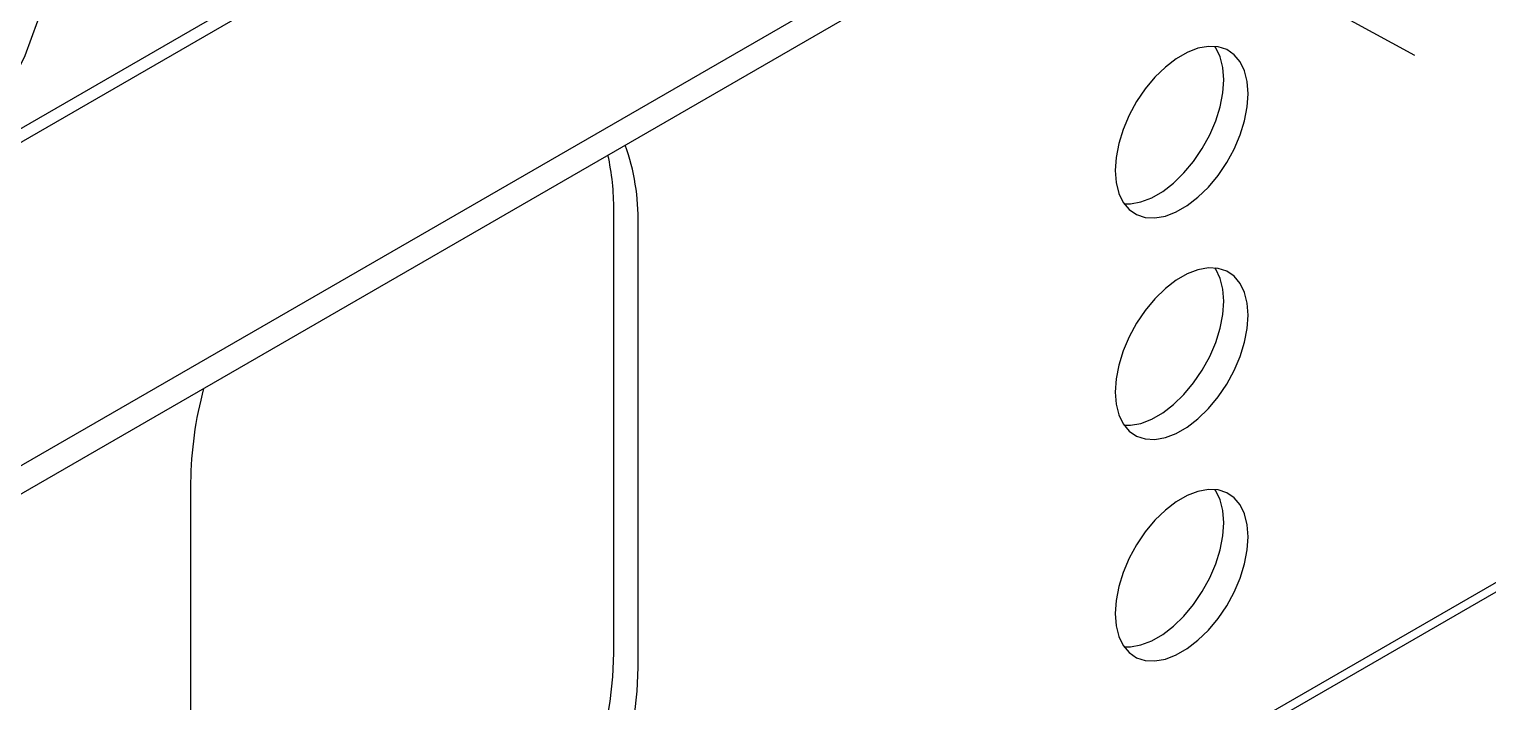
# Model space of a CAD drawing. Extents: x -1.3 to 15.9, y -12.4 to 0.
# Drawn here: x 4.136 to 5.649, y -3.788 to -3.09 of the extents above; entities that cross this region are included whole.
import ezdxf

# ---------------------------------------------------------------- set-up
doc = ezdxf.new("R2010")
doc.units = 0
doc.header["$LTSCALE"] = 0.5
doc.header["$MEASUREMENT"] = 0
doc.linetypes.add('CENTER', pattern=[2, 1.25, -0.25, 0.25, -0.25])
for name, color, linetype in [('Centerline', 210, 'CENTER'), ('Housing', 150, 'CONTINUOUS'), ('WallMount Bracket', 190, 'CONTINUOUS')]:
    doc.layers.add(name, color=color, linetype=linetype)

msp = doc.modelspace()

# ---------------------------------------------------------------- linework, layer by layer
at = {"layer": 'Centerline', "transparency": 16777216}
msp.add_line((4.1471, -2.33739), (6.00755, -3.35511), dxfattribs=at)
at = {"layer": 'Housing', "linetype": 'Continuous', "lineweight": 25, "transparency": 16777216, "flags": 128}
msp.add_lwpolyline([(4.06886, -3.22723), (4.07495, -3.21952), (4.10627, -3.16983), (4.13221, -3.1173), (4.15192, -3.06363), (4.16477, -3.01052), (4.17036, -2.9597), (4.16849, -2.91279), (4.15923, -2.87131), (4.14289, -2.83658), (4.11997, -2.80972), (4.09123, -2.79159), (4.05757, -2.78279), (4.0201, -2.78358), (3.98, -2.79395), (3.93857, -2.81356)], dxfattribs=at)
at = {"layer": 'WallMount Bracket', "linetype": 'Continuous', "lineweight": 25, "transparency": 16777216}
for p, q in [((3.76984, -3.74929), (5.89116, -2.52498)), ((3.76984, -3.77857), (5.89116, -2.55426)), ((4.61661, -2.9111), (3.32582, -3.65608)), ((3.34674, -3.65814), (4.61518, -2.92607)), ((4.74241, -3.7372), (4.74241, -3.27784)), ((4.76776, -3.75183), (4.76776, -3.29247)), ((4.30372, -3.56029), (4.30372, -4.00079)), ((5.72898, -3.62225), (3.3425, -4.9996)), ((3.34674, -5.00695), (5.73322, -3.6296))]:
    msp.add_line(p, q, dxfattribs=at)
at = {"layer": 'WallMount Bracket', "linetype": 'Continuous', "lineweight": 25, "transparency": 16777216, "flags": 128}
for points in [[(5.26229, -3.23674), (5.26323, -3.2493), (5.26603, -3.26043), (5.2706, -3.26984), (5.27683, -3.27725), (5.28454, -3.28248), (5.29353, -3.28537), (5.30354, -3.28585), (5.31431, -3.2839), (5.32554, -3.27958), (5.33693, -3.27301), (5.34816, -3.26437), (5.35893, -3.25388), (5.36894, -3.24184), (5.37793, -3.22858), (5.38564, -3.21445), (5.39187, -3.19985), (5.39644, -3.18517), (5.39924, -3.17081), (5.40018, -3.15716), (5.39924, -3.14459), (5.39644, -3.13346), (5.39187, -3.12406), (5.38564, -3.11664), (5.37793, -3.11142), (5.36894, -3.10853), (5.35893, -3.10805), (5.34816, -3.10999), (5.33693, -3.11431), (5.32554, -3.12088), (5.31431, -3.12953), (5.30354, -3.14001), (5.29353, -3.15205), (5.28454, -3.16532), (5.27683, -3.17944), (5.2706, -3.19405), (5.26603, -3.20873), (5.26323, -3.22309), (5.26229, -3.23674)], [(5.2715, -3.27117), (5.27819, -3.27122), (5.28896, -3.26927), (5.30019, -3.26495), (5.31158, -3.25838), (5.32281, -3.24973), (5.33358, -3.23925), (5.34359, -3.22721), (5.35258, -3.21395), (5.36029, -3.19982), (5.36652, -3.18522), (5.37109, -3.17054), (5.37389, -3.15617), (5.37483, -3.14253), (5.37389, -3.12996), (5.37109, -3.11883), (5.36652, -3.10943), (5.36562, -3.10809)], [(5.26229, -3.46642), (5.26323, -3.47898), (5.26603, -3.49012), (5.2706, -3.49952), (5.27683, -3.50693), (5.28454, -3.51216), (5.29353, -3.51505), (5.30354, -3.51553), (5.31431, -3.51358), (5.32554, -3.50926), (5.33693, -3.50269), (5.34816, -3.49405), (5.35893, -3.48356), (5.36894, -3.47152), (5.37793, -3.45826), (5.38564, -3.44413), (5.39187, -3.42953), (5.39644, -3.41485), (5.39924, -3.40049), (5.40018, -3.38684), (5.39924, -3.37427), (5.39644, -3.36314), (5.39187, -3.35374), (5.38564, -3.34632), (5.37793, -3.3411), (5.36894, -3.33821), (5.35893, -3.33773), (5.34816, -3.33967), (5.33693, -3.34399), (5.32554, -3.35056), (5.31431, -3.35921), (5.30354, -3.36969), (5.29353, -3.38173), (5.28454, -3.395), (5.27683, -3.40912), (5.2706, -3.42373), (5.26603, -3.43841), (5.26323, -3.45277), (5.26229, -3.46642)], [(5.2715, -3.50085), (5.27819, -3.5009), (5.28896, -3.49895), (5.30019, -3.49463), (5.31158, -3.48806), (5.32281, -3.47942), (5.33358, -3.46893), (5.34359, -3.45689), (5.35258, -3.44363), (5.36029, -3.4295), (5.36652, -3.4149), (5.37109, -3.40022), (5.37389, -3.38586), (5.37483, -3.37221), (5.37389, -3.35964), (5.37109, -3.34851), (5.36652, -3.33911), (5.36562, -3.33777)], [(5.26229, -3.6961), (5.26323, -3.70866), (5.26603, -3.7198), (5.2706, -3.7292), (5.27683, -3.73661), (5.28454, -3.74184), (5.29353, -3.74473), (5.30354, -3.74521), (5.31431, -3.74326), (5.32554, -3.73894), (5.33693, -3.73237), (5.34816, -3.72373), (5.35893, -3.71324), (5.36894, -3.7012), (5.37793, -3.68794), (5.38564, -3.67381), (5.39187, -3.65921), (5.39644, -3.64453), (5.39924, -3.63017), (5.40018, -3.61652), (5.39924, -3.60396), (5.39644, -3.59282), (5.39187, -3.58342), (5.38564, -3.576), (5.37793, -3.57078), (5.36894, -3.56789), (5.35893, -3.56741), (5.34816, -3.56935), (5.33693, -3.57367), (5.32554, -3.58024), (5.31431, -3.58889), (5.30354, -3.59938), (5.29353, -3.61141), (5.28454, -3.62468), (5.27683, -3.6388), (5.2706, -3.65341), (5.26603, -3.66809), (5.26323, -3.68245), (5.26229, -3.6961)], [(5.2715, -3.73054), (5.27819, -3.73058), (5.28896, -3.72863), (5.30019, -3.72431), (5.31158, -3.71774), (5.32281, -3.7091), (5.33358, -3.69861), (5.34359, -3.68657), (5.35258, -3.67331), (5.36029, -3.65918), (5.36652, -3.64458), (5.37109, -3.6299), (5.37389, -3.61554), (5.37483, -3.60189), (5.37389, -3.58932), (5.37109, -3.57819), (5.36652, -3.56879), (5.36562, -3.56745)], [(4.46472, -4.15996), (4.47924, -4.15462), (4.49998, -4.14481), (4.5208, -4.1328), (4.54153, -4.11867), (4.56202, -4.10256), (4.58209, -4.08458), (4.60158, -4.06488), (4.62034, -4.04362), (4.63821, -4.02098), (4.65505, -3.99712), (4.67073, -3.97225), (4.68512, -3.94657), (4.6981, -3.92028), (4.70957, -3.8936), (4.71943, -3.86673), (4.72761, -3.8399), (4.73405, -3.81332), (4.73868, -3.7872), (4.74147, -3.76176), (4.74241, -3.7372)], [(4.46347, -4.18205), (4.46404, -4.18197), (4.48411, -4.17678), (4.50459, -4.16925), (4.52533, -4.15944), (4.54615, -4.14743), (4.56688, -4.1333), (4.58737, -4.11719), (4.60744, -4.09921), (4.62693, -4.07951), (4.64569, -4.05825), (4.66356, -4.03561), (4.6804, -4.01175), (4.69608, -3.98688), (4.71047, -3.9612), (4.72345, -3.93491), (4.73492, -3.90823), (4.74478, -3.88136), (4.75296, -3.85453), (4.7594, -3.82795), (4.76403, -3.80183), (4.76682, -3.77639), (4.76776, -3.75183)]]:
    msp.add_lwpolyline(points, dxfattribs=at)
at = {"layer": 'WallMount Bracket', "linetype": 'Continuous', "lineweight": 25, "transparency": 16777216}
for centre, radius, start, end in [((4.48704, -3.27583), 0.25537, 359.54838, 12.46188), ((4.53415, -3.28855), 0.23365, 359.03722, 19.54632), ((4.69356, -3.56422), 0.38986, 164.90526, 179.42319)]:
    msp.add_arc(centre, radius, start, end, dxfattribs=at)

doc.saveas('drawing.dxf')
